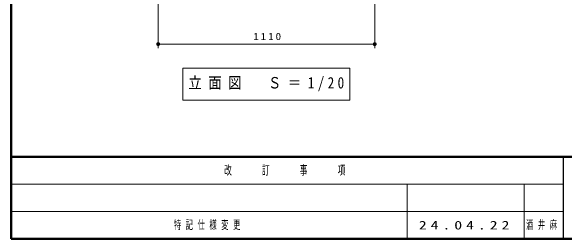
# Model space of a CAD drawing. Units: millimetres on the paper, scale 1:20. Extents: x -385 to 0, y 0 to 267.
# Drawn here: x -385 to -243.1, y 0 to 58.3 of the extents above; entities that cross this region are included whole.
import ezdxf

# ---------------------------------------------------------------- set-up
doc = ezdxf.new("R2010")
doc.units = ezdxf.units.MM
doc.layers.add('LY_1', color=7, linetype='Continuous', lineweight=13)
doc.styles.add('ＭＳ ゴシック', font='')
doc.styles.get('ＭＳ ゴシック').set_extended_font_data('MS Gothic')

# ---------------------------------------------------------------- blocks, each defined once
blk = doc.blocks.new('filled_dot')
at = {"color": 0, "linetype": 'Continuous', "lineweight": -2, "const_width": 1.25}
blk.add_lwpolyline([(-0.625, 0, 1), (0.625, 0, 1)], format="xyb", close=True, dxfattribs=at)

msp = doc.modelspace()

# ---------------------------------------------------------------- linework, layer by layer
at = {"layer": 'LY_1', "lineweight": 50}
for p, q in [((-385, 267), (-385, 0)), ((-385, 21), (0, 21)), ((-385, 0), (0, 0))]:
    msp.add_line(p, q, dxfattribs=at)
at = {"layer": 'LY_1'}
for p, q in [((-347.304, 70.527), (-347.304, 48.881)), ((-291.804, 70.527), (-291.804, 48.881)), ((-291.804, 49.881), (-347.304, 49.881)), ((-340.954, 43.693), (-340.954, 35.56)), ((-298.154, 43.693), (-340.954, 43.693)), ((-298.154, 35.56), (-298.154, 43.693)), ((-340.954, 35.56), (-298.154, 35.56)), ((-385, 14), (-243.5, 14)), ((-283.5, 14), (-283.5, 0)), ((-253.5, 14), (-253.5, 0)), ((-385, 7), (-243.5, 7))]:
    msp.add_line(p, q, dxfattribs=at)
at = {"layer": 'LY_1', "lineweight": 25}
msp.add_line((-243.5, 21), (-243.5, 0), dxfattribs=at)

# ---------------------------------------------------------------- block references
at = {"layer": 'LY_1', "xscale": 0.4, "yscale": 0.4}
msp.add_blockref('filled_dot', (-347.304, 49.881), dxfattribs=at)
at = {"layer": 'LY_1', "xscale": 0.4, "yscale": 0.4, "rotation": 180}
msp.add_blockref('filled_dot', (-291.804, 49.881), dxfattribs=at)

# ---------------------------------------------------------------- texts
at = {"layer": 'LY_1', "style": 'ＭＳ ゴシック'}
for s, insert, char_height, attachment_point in [('\\T1.33;\\W1.15;1110', (-319.126, 50.881), 1.833, 8), ('\\T1.5;\\W0.85;立面図\u3000Ｓ＝1/20', (-339.554, 39.627), 2.933, 4), ('\\T1.64;\\W0.6;改\u3000\u3000訂\u3000\u3000事\u3000\u3000項', (-314.25, 17.5), 2.346, 5), ('\\T1.64;\\W0.6;特記仕様変更', (-343.25, 3.5), 2.199, 4), ('\\T1.5;\\W1.35;24.04.22', (-280.5, 3.5), 2.199, 4), ('\\T1.64;\\W0.6;酒井麻', (-253, 3.5), 2.199, 4)]:
    msp.add_mtext(s, dxfattribs=dict(at, insert=insert, char_height=char_height, attachment_point=attachment_point))

doc.saveas('drawing.dxf')
